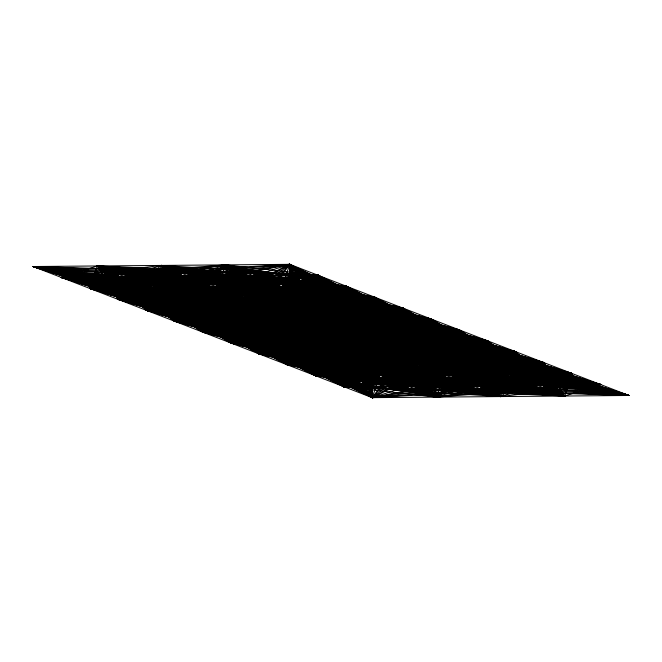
<?xml version="1.0" encoding="UTF-8"?>
<svg xmlns="http://www.w3.org/2000/svg" width="662" height="662" viewBox="0 0 662 662"><rect width="100%" height="100%" fill="white"/><g stroke="black" fill="none" stroke-linecap="round" stroke-linejoin="round"><path stroke-width="0.99" d="M161.437 265.437L479.95 363.239L89.618 288.384L487.596 340.839L230.93 343.015L402.81 308.053L259.19 353.947L459.337 329.908L117.886 299.307L564.736 396.025L153.791 287.838L628.9 395.479L89.618 288.384L459.337 329.908L295.095 342.477L346.292 286.199L266.836 331.546L402.81 308.053L287.449 364.878L374.551 297.122L259.19 353.947L395.164 330.454L146.145 310.238L564.736 396.025L97.264 265.975L508.209 374.162L33.1 266.521L423.432 341.385L287.449 364.878L289.766 264.345L33.1 266.521L372.234 397.655L628.9 395.479L289.766 264.345L61.359 277.452L436.399 397.109L600.641 384.548L225.601 264.891L61.359 277.452L408.14 386.186L564.736 396.025L600.641 384.548L253.86 275.814L97.264 265.975L61.359 277.452L379.88 375.255L628.9 395.479L225.601 264.891L125.532 276.906L117.886 299.307L436.399 397.109L536.468 385.094L544.114 362.693L225.601 264.891L89.618 288.384L97.264 265.975L318.033 275.268L564.736 396.025L572.382 373.616L225.601 264.891L117.886 299.307L97.264 265.975L346.292 286.199L564.736 396.025L544.114 362.693L253.86 275.814L33.1 266.521L436.399 397.109L572.382 373.616L253.86 275.814L89.618 288.384L436.399 397.109L544.114 362.693L282.12 286.745L33.1 266.521L408.14 386.186L628.9 395.479L253.86 275.814L153.791 287.838L174.404 321.161L436.399 397.109L515.855 351.762L564.736 396.025L343.967 386.732L97.264 265.975L374.551 297.122L564.736 396.025L315.708 375.801L97.264 265.975L402.81 308.053L564.736 396.025L287.449 364.878L97.264 265.975L310.387 297.668L487.596 340.839L564.736 396.025L259.19 353.947L97.264 265.975L431.07 318.985L564.736 396.025L351.613 364.332L174.404 321.161L97.264 265.975L459.337 329.908L564.736 396.025L230.93 343.015L97.264 265.975L487.596 340.839L536.468 385.094L372.234 397.655L97.264 265.975L146.145 310.238L436.399 397.109L479.95 363.239L431.07 318.985L225.601 264.891L146.145 310.238L125.532 276.906L289.766 264.345L564.736 396.025L202.663 332.092L97.264 265.975L366.905 319.523L600.641 384.548L500.563 396.563L343.967 386.732L125.532 276.906L346.292 286.199L536.468 385.094L515.855 351.762L225.601 264.891L182.05 298.761L230.93 343.015L436.399 397.109L487.596 340.839L508.209 374.162L372.234 397.655L125.532 276.906L282.12 286.745L431.07 318.985L536.468 385.094L315.708 375.801L125.532 276.906L374.551 297.122L536.468 385.094L379.88 375.255L230.93 343.015L125.532 276.906L431.07 318.985L508.209 374.162L408.14 386.186L287.449 364.878L125.532 276.906L338.646 308.6L544.114 362.693L500.563 396.563L315.708 375.801L153.791 287.838L289.766 264.345L536.468 385.094L287.449 364.878L153.791 287.838L318.033 275.268L536.468 385.094L230.93 343.015L153.791 287.838L374.551 297.122L508.209 374.162L343.967 386.732L153.791 287.838L310.387 297.668L515.855 351.762L500.563 396.563L287.449 364.878L182.05 298.761L318.033 275.268L508.209 374.162L287.449 364.878L210.309 309.692L253.86 275.814L374.551 297.122L479.95 363.239L343.967 386.732L182.05 298.761L282.12 286.745L459.337 329.908L536.468 385.094L323.354 353.4L117.886 299.307L161.437 265.437L318.033 275.268L479.95 363.239L379.88 375.255L202.663 332.092L125.532 276.906L459.337 329.908L508.209 374.162L351.613 364.332L146.145 310.238L161.437 265.437L346.292 286.199L508.209 374.162L259.19 353.947L125.532 276.906L487.596 340.839L500.563 396.563L572.382 373.616L282.12 286.745L61.359 277.452L351.613 364.332L600.641 384.548L282.12 286.745L117.886 299.307L408.14 386.186L572.382 373.616L310.387 297.668L61.359 277.452L323.354 353.4L628.9 395.479L282.12 286.745L146.145 310.238L189.696 276.36L402.81 308.053L536.468 385.094L202.663 332.092L153.791 287.838L402.81 308.053L508.209 374.162L202.663 332.092L161.437 265.437L61.359 277.452L295.095 342.477L564.736 396.025L225.601 264.891L174.404 321.161L125.532 276.906L515.855 351.762L472.304 385.64L259.19 353.947L153.791 287.838L459.337 329.908L500.563 396.563L259.19 353.947L182.05 298.761L346.292 286.199L479.95 363.239L315.708 375.801L182.05 298.761L402.81 308.053L479.95 363.239L259.19 353.947L161.437 265.437L89.618 288.384L408.14 386.186L544.114 362.693L310.387 297.668L89.618 288.384L379.88 375.255L600.641 384.548L310.387 297.668L146.145 310.238L408.14 386.186L487.596 340.839L225.601 264.891L202.663 332.092L436.399 397.109L459.337 329.908L225.601 264.891L230.93 343.015L408.14 386.186L451.691 352.308L374.551 297.122L225.601 264.891L238.568 320.615L343.967 386.732L436.399 397.109L431.07 318.985L253.86 275.814L117.886 299.307L379.88 375.255L544.114 362.693L161.437 265.437L174.404 321.161L408.14 386.186L459.337 329.908L253.86 275.814L174.404 321.161L379.88 375.255L515.855 351.762L253.86 275.814L202.663 332.092L408.14 386.186L431.07 318.985L161.437 265.437L230.93 343.015L500.563 396.563L431.07 318.985L189.696 276.36L174.404 321.161L500.563 396.563L402.81 308.053L225.601 264.891L259.19 353.947L436.399 397.109L423.432 341.385L318.033 275.268L225.601 264.891L287.449 364.878L436.399 397.109L402.81 308.053L253.86 275.814L230.93 343.015L472.304 385.64L487.596 340.839L253.86 275.814L259.19 353.947L408.14 386.186L402.81 308.053L161.437 265.437L287.449 364.878L628.9 395.479L310.387 297.668L210.309 309.692L315.708 375.801L436.399 397.109L374.551 297.122L161.437 265.437L315.708 375.801L628.9 395.479L338.646 308.6L33.1 266.521L379.88 375.255L459.337 329.908L472.304 385.64L202.663 332.092L189.696 276.36L459.337 329.908L372.234 397.655L153.791 287.838L366.905 319.523L628.9 395.479L343.967 386.732L210.309 309.692L289.766 264.345L508.209 374.162L295.095 342.477L33.1 266.521L318.033 275.268L451.691 352.308L372.234 397.655L182.05 298.761L338.646 308.6L572.382 373.616L372.234 397.655L210.309 309.692L346.292 286.199L451.691 352.308L315.708 375.801L189.696 276.36L487.596 340.839L444.045 374.709L230.93 343.015L189.696 276.36L515.855 351.762L372.234 397.655L238.568 320.615L289.766 264.345L479.95 363.239L323.354 353.4L89.618 288.384L289.766 264.345L451.691 352.308L351.613 364.332L117.886 299.307L289.766 264.345L423.432 341.385L372.234 397.655L161.437 265.437L459.337 329.908L343.967 386.732L161.437 265.437L487.596 340.839L372.234 397.655L189.696 276.36L544.114 362.693L372.234 397.655L217.955 287.291L174.404 321.161L472.304 385.64L431.07 318.985L217.955 287.291L230.93 343.015L628.9 395.479L161.437 265.437L295.095 342.477L628.9 395.479L189.696 276.36L259.19 353.947L628.9 395.479L217.955 287.291L259.19 353.947L600.641 384.548L338.646 308.6L89.618 288.384L351.613 364.332L572.382 373.616L161.437 265.437L323.354 353.4L572.382 373.616L189.696 276.36L287.449 364.878L600.641 384.548L161.437 265.437L351.613 364.332L515.855 351.762L282.12 286.745L202.663 332.092L500.563 396.563L374.551 297.122L33.1 266.521L351.613 364.332L487.596 340.839L282.12 286.745L238.568 320.615L500.563 396.563L346.292 286.199L225.601 264.891L315.708 375.801L600.641 384.548L189.696 276.36L343.967 386.732L600.641 384.548L217.955 287.291L287.449 364.878L572.382 373.616L217.955 287.291L315.708 375.801L572.382 373.616L246.214 298.214L259.19 353.947L572.382 373.616L97.264 265.975L436.399 397.109L346.292 286.199L33.1 266.521L323.354 353.4L544.114 362.693L217.955 287.291L343.967 386.732L572.382 373.616L125.532 276.906L500.563 396.563L318.033 275.268L61.359 277.452L500.563 396.563L289.766 264.345L146.145 310.238L379.88 375.255L423.432 341.385L161.437 265.437L379.88 375.255L431.07 318.985L444.045 374.709L174.404 321.161L289.766 264.345L472.304 385.64L146.145 310.238L318.033 275.268L472.304 385.64L117.886 299.307L318.033 275.268L444.045 374.709L146.145 310.238L346.292 286.199L472.304 385.64L89.618 288.384L318.033 275.268L415.786 363.786L402.81 308.053L33.1 266.521L500.563 396.563L366.905 319.523L33.1 266.521L472.304 385.64L402.81 308.053L61.359 277.452L472.304 385.64L374.551 297.122L61.359 277.452L444.045 374.709L402.81 308.053L89.618 288.384L500.563 396.563L338.646 308.6L117.886 299.307L500.563 396.563L310.387 297.668L174.404 321.161L564.736 396.025L161.437 265.437L408.14 386.186L395.164 330.454L125.532 276.906L472.304 385.64L366.905 319.523L61.359 277.452L346.292 286.199L444.045 374.709L117.886 299.307L346.292 286.199L415.786 363.786L146.145 310.238L374.551 297.122L444.045 374.709L89.618 288.384L346.292 286.199L408.14 386.186L189.696 276.36L423.432 341.385L343.967 386.732L246.214 298.214L515.855 351.762L343.967 386.732L225.601 264.891L500.563 396.563L146.145 310.238L402.81 308.053L372.234 397.655L246.214 298.214L600.641 384.548L372.234 397.655L225.601 264.891L472.304 385.64L238.568 320.615L318.033 275.268L436.399 397.109L161.437 265.437L515.855 351.762L315.708 375.801L246.214 298.214L628.9 395.479L202.663 332.092L289.766 264.345L444.045 374.709L33.1 266.521L431.07 318.985L372.234 397.655L253.86 275.814L266.836 331.546L536.468 385.094L161.437 265.437L500.563 396.563L282.12 286.745L230.93 343.015L600.641 384.548L97.264 265.975L500.563 396.563L253.86 275.814L287.449 364.878L544.114 362.693L97.264 265.975L472.304 385.64L338.646 308.6L174.404 321.161L536.468 385.094L189.696 276.36L295.095 342.477L600.641 384.548L274.482 309.146L287.449 364.878L515.855 351.762L217.955 287.291L323.354 353.4L487.596 340.839L217.955 287.291L351.613 364.332L431.07 318.985L61.359 277.452L415.786 363.786L289.766 264.345L230.93 343.015L572.382 373.616L153.791 287.838L500.563 396.563L210.309 309.692L374.551 297.122L408.14 386.186L217.955 287.291L451.691 352.308L287.449 364.878L282.12 286.745L472.304 385.64L210.309 309.692L431.07 318.985L343.967 386.732L274.482 309.146L544.114 362.693L343.967 386.732L253.86 275.814L472.304 385.64L182.05 298.761L431.07 318.985L315.708 375.801L253.86 275.814L444.045 374.709L210.309 309.692L366.905 319.523L436.399 397.109L189.696 276.36L451.691 352.308L230.93 343.015L318.033 275.268L387.518 352.854L117.886 299.307L374.551 297.122L387.518 352.854L61.359 277.452L459.337 329.908L315.708 375.801L282.12 286.745L444.045 374.709L182.05 298.761L487.596 340.839L343.967 386.732L282.12 286.745L415.786 363.786L89.618 288.384L374.551 297.122L379.88 375.255L189.696 276.36L479.95 363.239L230.93 343.015L310.387 297.668L472.304 385.64L153.791 287.838L487.596 340.839L315.708 375.801L289.766 264.345L436.399 397.109L217.955 287.291L479.95 363.239L174.404 321.161L318.033 275.268L408.14 386.186L246.214 298.214L451.691 352.308L295.095 342.477L225.601 264.891L444.045 374.709L153.791 287.838L544.114 362.693L315.708 375.801L310.387 297.668L444.045 374.709L125.532 276.906L544.114 362.693L259.19 353.947L289.766 264.345L408.14 386.186L274.482 309.146L479.95 363.239L266.836 331.546L318.033 275.268L379.88 375.255L217.955 287.291L508.209 374.162L174.404 321.161L346.292 286.199L379.88 375.255L246.214 298.214L479.95 363.239L146.145 310.238L431.07 318.985L287.449 364.878L318.033 275.268L202.663 332.092L600.641 384.548L125.532 276.906L415.786 363.786L338.646 308.6L238.568 320.615L564.736 396.025L189.696 276.36L323.354 353.4L423.432 341.385L97.264 265.975L444.045 374.709L338.646 308.6L202.663 332.092L572.382 373.616L33.1 266.521L415.786 363.786L310.387 297.668L266.836 331.546L600.641 384.548L153.791 287.838L415.786 363.786L253.86 275.814L323.354 353.4L459.337 329.908L33.1 266.521L564.736 396.025L217.955 287.291L536.468 385.094L146.145 310.238L366.905 319.523L379.88 375.255L274.482 309.146L508.209 374.162L117.886 299.307L402.81 308.053L343.967 386.732L289.766 264.345L295.095 342.477L544.114 362.693L33.1 266.521L536.468 385.094L246.214 298.214L323.354 353.4L402.81 308.053L174.404 321.161L628.9 395.479L97.264 265.975L415.786 363.786L225.601 264.891L351.613 364.332L395.164 330.454L61.359 277.452L564.736 396.025L246.214 298.214L351.613 364.332L402.81 308.053L238.568 320.615L508.209 374.162L161.437 265.437L451.691 352.308L202.663 332.092L346.292 286.199L372.234 397.655L302.741 320.069L628.9 395.479L146.145 310.238L459.337 329.908L287.449 364.878L346.292 286.199L351.613 364.332L189.696 276.36L508.209 374.162L89.618 288.384L431.07 318.985L259.19 353.947L318.033 275.268L372.234 397.655L374.551 297.122L174.404 321.161L600.641 384.548L33.1 266.521L487.596 340.839L287.449 364.878L338.646 308.6L408.14 386.186L302.741 320.069L536.468 385.094L117.886 299.307L431.07 318.985L295.095 342.477L282.12 286.745L387.518 352.854L182.05 298.761L395.164 330.454L343.967 386.732L310.387 297.668L259.19 353.947L515.855 351.762L97.264 265.975L387.518 352.854L310.387 297.668L323.354 353.4L366.905 319.523L372.234 397.655L282.12 286.745L436.399 397.109L246.214 298.214L508.209 374.162L61.359 277.452L487.596 340.839L259.19 353.947L346.292 286.199L343.967 386.732L374.551 297.122L238.568 320.615L628.9 395.479L125.532 276.906L387.518 352.854L253.86 275.814L351.613 364.332L338.646 308.6L259.19 353.947L423.432 341.385L153.791 287.838L387.518 352.854L225.601 264.891L379.88 375.255L289.766 264.345L323.354 353.4L374.551 297.122L202.663 332.092L544.114 362.693L61.359 277.452L536.468 385.094L274.482 309.146L351.613 364.332L318.033 275.268L315.708 375.801L395.164 330.454L89.618 288.384L564.736 396.025L274.482 309.146L436.399 397.109L310.387 297.668L379.88 375.255L253.86 275.814L359.259 341.931L33.1 266.521L515.855 351.762L230.93 343.015L346.292 286.199L315.708 375.801L402.81 308.053L202.663 332.092L515.855 351.762L61.359 277.452L628.9 395.479L117.886 299.307L366.905 319.523L315.708 375.801L374.551 297.122L230.93 343.015L544.114 362.693L89.618 288.384L536.468 385.094L97.264 265.975L359.259 341.931L289.766 264.345L372.234 397.655L338.646 308.6L295.095 342.477L515.855 351.762L182.05 298.761L500.563 396.563M374.551 297.122L295.095 342.477L395.164 330.454L238.568 320.615L572.382 373.616L182.05 298.761L415.786 363.786L210.309 309.692L459.337 329.908L230.93 343.015L366.905 319.523L287.449 364.878M202.663 332.092L459.337 329.908L238.568 320.615L451.691 352.308L33.1 266.521L628.9 395.479L210.309 309.692L515.855 351.762L146.145 310.238L451.691 352.308L125.532 276.906L536.468 385.094L210.309 309.692L544.114 362.693L174.404 321.161L431.07 318.985L266.836 331.546L515.855 351.762L89.618 288.384L572.382 373.616L174.404 321.161L395.164 330.454L230.93 343.015L431.07 318.985L202.663 332.092L487.596 340.839L146.145 310.238L600.641 384.548L89.618 288.384L423.432 341.385L202.663 332.092L366.905 319.523L266.836 331.546L572.382 373.616L61.359 277.452L479.95 363.239L97.264 265.975M459.337 329.908L174.404 321.161L515.855 351.762L117.886 299.307L600.641 384.548L182.05 298.761L564.736 396.025L302.741 320.069L436.399 397.109L253.86 275.814L408.14 386.186L310.387 297.668M544.114 362.693L238.568 320.615L487.596 340.839L174.404 321.161L423.432 341.385L117.886 299.307L544.114 362.693L146.145 310.238L572.382 373.616L117.886 299.307L487.596 340.839L266.836 331.546L423.432 341.385L210.309 309.692L479.95 363.239L125.532 276.906L359.259 341.931L225.601 264.891L408.14 386.186L282.12 286.745L351.613 364.332M117.886 299.307L451.691 352.308L182.05 298.761L536.468 385.094L153.791 287.838L479.95 363.239M451.691 352.308L61.359 277.452L600.641 384.548L210.309 309.692M182.05 298.761L508.209 374.162L125.532 276.906L564.736 396.025M153.791 287.838L508.209 374.162M225.601 264.891L436.399 397.109M282.12 286.745L379.88 375.255M338.646 308.6L343.967 386.732L318.033 275.268L323.354 353.4"/></g></svg>
